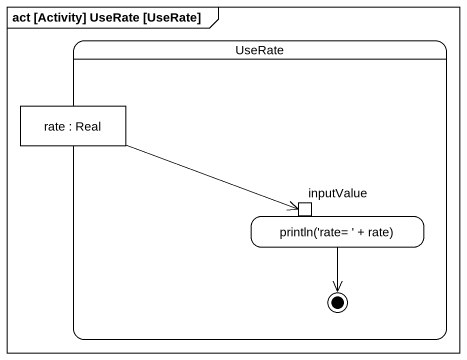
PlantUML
@startuml
mainframe act [Activity] UseRate [UseRate]
hide empty description
state UseRate {
  state "rate : Real" as rate <<object>>
  state "println('rate= ' + rate)" as println_rate_rate {
    state inputValue <<inputPin>>
  }
  println_rate_rate --> [*]
}
rate -right-> inputValue
@enduml
